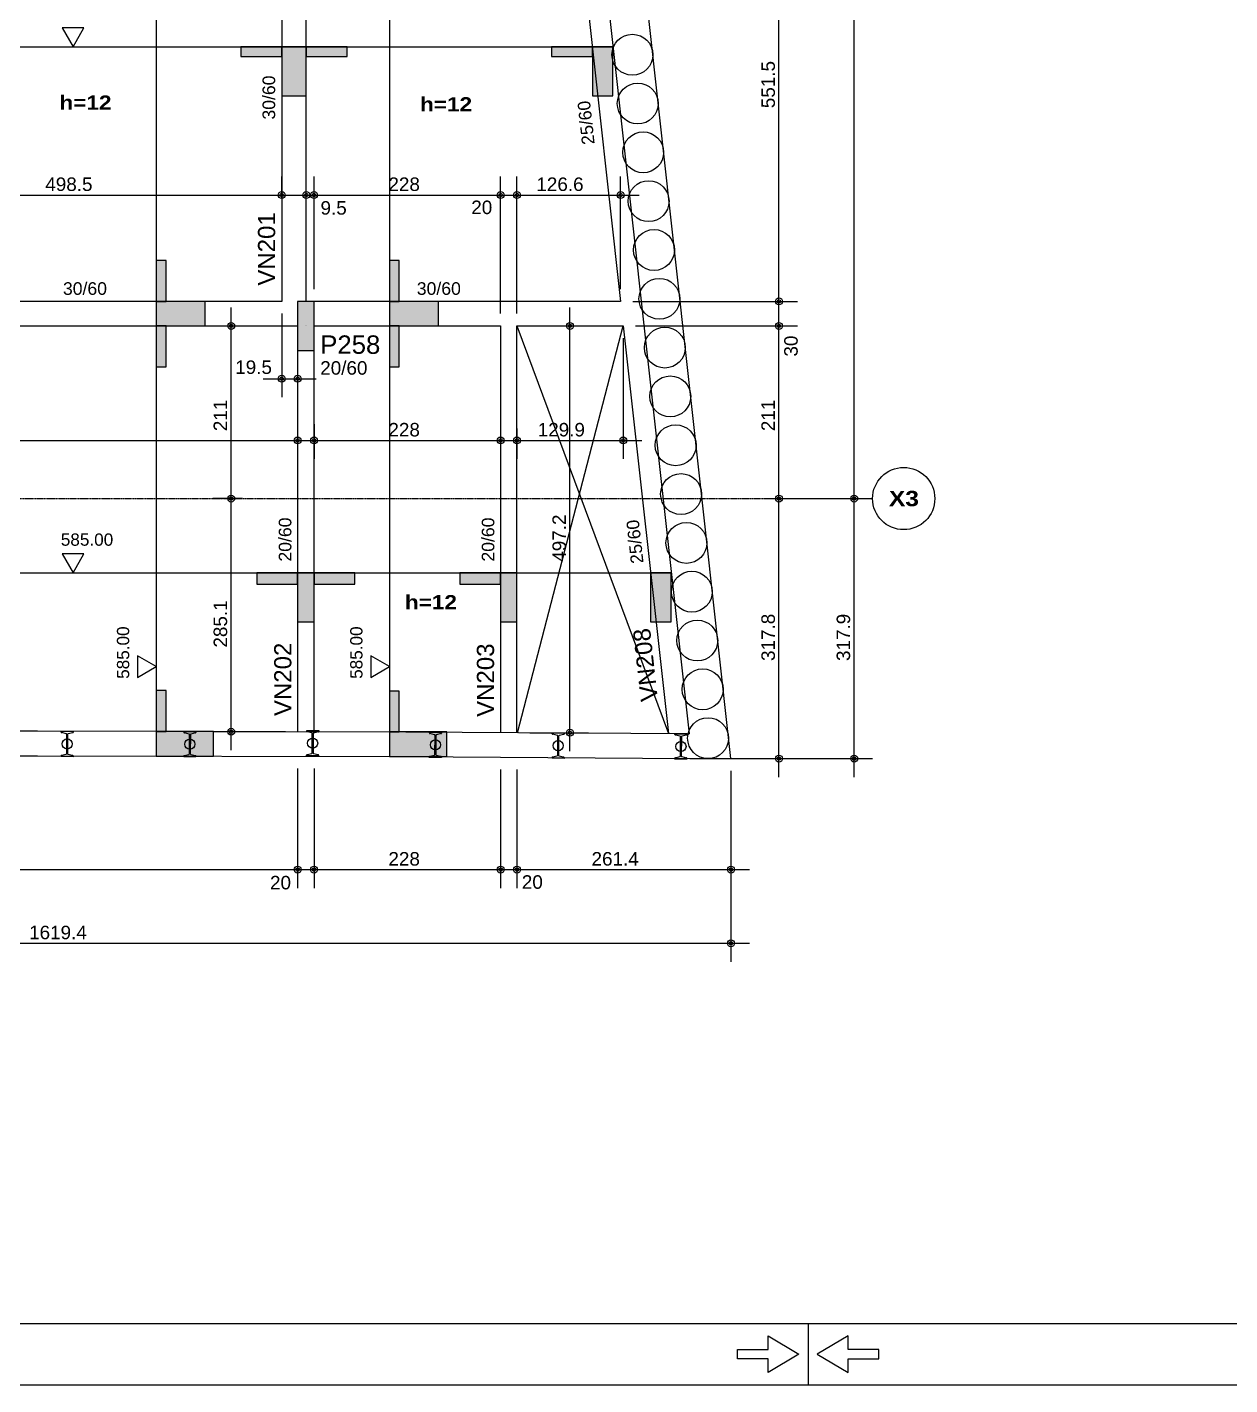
# Model space of a CAD drawing. Extents: x 0 to 13080, y 0 to 6750.
# Drawn here: x 7963 to 9433, y 0 to 1659 of the extents above; entities that cross this region are included whole.
import ezdxf

# ---------------------------------------------------------------- set-up
doc = ezdxf.new("R2010")
doc.units = 0
doc.header["$MEASUREMENT"] = 0
doc.linetypes.add('ESTILO_TQS_0007', pattern=[2.1, 1.5, -0.2, 0.2, -0.2])
for name, color, linetype in [('MTH-179', 1, 'CONTINUOUS'), ('MTH-202', 1, 'CONTINUOUS'), ('MTH-224', 4, 'CONTINUOUS'), ('MTH-230', 1, 'CONTINUOUS'), ('MTH-231', 1, 'CONTINUOUS'), ('MTH-242', 1, 'CONTINUOUS'), ('MTH-COTAS7', 31, 'CONTINUOUS'), ('MTH-DIM-PILAR', 3, 'CONTINUOUS'), ('MTH-DIM-VIGA', 3, 'CONTINUOUS'), ('MTH-EIXO-214', 4, 'CONTINUOUS'), ('MTH-EIXO-215', 1, 'CONTINUOUS'), ('MTH-FACE-VIGA', 7, 'CONTINUOUS'), ('MTH-LINHA-CORTE', 5, 'CONTINUOUS'), ('MTH-LINHA-SEÇÃO', 16, 'CONTINUOUS'), ('MTH-MARGEM', 5, 'CONTINUOUS'), ('MTH-PILAR-SEGUE', 5, 'CONTINUOUS'), ('MTH-SIMB_COTA', 3, 'CONTINUOUS'), ('MTH-SOMBRA21', 150, 'CONTINUOUS'), ('MTH-SOMBRA25', 253, 'CONTINUOUS'), ('MTH-TIT1-VIGA', 5, 'CONTINUOUS'), ('MTH-TXT', 4, 'CONTINUOUS'), ('MTH-TXT-NEGRITO', 5, 'CONTINUOUS')]:
    doc.layers.add(name, color=color, linetype=linetype)
doc.styles.add('TQS_ARIAL', font='arial.ttf')
doc.styles.add('TQS_ARIAL_BLACK', font='ariblk.ttf')

msp = doc.modelspace()

# ---------------------------------------------------------------- linework, layer by layer
at = {"layer": 'MTH-179', "linetype": 'Continuous'}
for p, q in [((8917.504952, 75.003475), (8917.504952, 0.003475)), ((0.004952, 0.003475), (13080.004952, 0.003475))]:
    msp.add_line(p, q, dxfattribs=at)
for points in [[(8906.253853, 37.503475), (8868.753853, 15.003475), (8868.753853, 31.878475), (8831.253853, 31.878475), (8831.253853, 43.128475), (8868.753853, 43.128475), (8868.753853, 60.003475), (8906.253853, 37.503475)], [(8928.753853, 37.503475), (8966.253853, 15.003475), (8966.253853, 31.878475), (9003.753853, 31.878475), (9003.753853, 43.128475), (8966.253853, 43.128475), (8966.253853, 60.003475), (8928.753853, 37.503475)]]:
    msp.add_lwpolyline(points, dxfattribs=at)
at = {"layer": 'MTH-224', "linetype": 'Continuous'}
for points in [[(8006.109117, 1658.42588), (8019.358622, 1635.478175), (8032.606808, 1658.42588), (8006.109117, 1658.42588)], [(8006.109117, 1015.53517), (8019.358622, 992.587465), (8032.606808, 1015.53517), (8006.109117, 1015.53517)], [(8097.98964, 864.637978), (8120.937345, 877.887483), (8097.98964, 891.13567), (8097.98964, 864.637978)], [(8383.015619, 864.637978), (8405.963324, 877.887483), (8383.015619, 891.13567), (8383.015619, 864.637978)]]:
    msp.add_lwpolyline(points, dxfattribs=at)
at = {"layer": 'MTH-230', "linetype": 'Continuous'}
for p, q in [((8561.782865, 1294.235502), (8746.874726, 795.894961)), ((8562.318918, 797.042173), (8691.691557, 1294.235502))]:
    msp.add_line(p, q, dxfattribs=at)
msp.add_circle((9034.284341, 1083.235465), 38, dxfattribs=at)
at = {"layer": 'MTH-231', "linetype": 'Continuous'}
for p, q in [((8004.846664, 797.881253), (8004.85212, 798.816321)), ((8004.85212, 798.816321), (8019.53347, 798.730665)), ((8011.088456, 795.770095), (8005.441109, 797.123046)), ((8018.924763, 797.044377), (8013.262015, 795.757413)), ((8019.53347, 798.730665), (8019.528015, 797.795596)), ((8154.847271, 797.562046), (8154.852727, 798.497114)), ((8154.852727, 798.497114), (8169.534077, 798.411458)), ((8161.089063, 795.450888), (8155.441716, 796.803839)), ((8168.92537, 796.72517), (8163.262622, 795.438206)), ((8169.534077, 798.411458), (8169.528622, 797.476389)), ((8304.856875, 798.826129), (8304.862331, 799.761197)), ((8304.862331, 799.761197), (8319.543681, 799.675541)), ((8311.098667, 796.714971), (8305.45132, 798.067922)), ((8318.934974, 797.989253), (8313.272226, 796.702289)), ((8319.543681, 799.675541), (8319.538226, 798.740472)), ((8454.847645, 796.775538), (8454.853101, 797.710606)), ((8454.853101, 797.710606), (8469.534451, 797.62495)), ((8469.534451, 797.62495), (8469.528996, 796.689881)), ((8604.844759, 795.841442), (8604.850215, 796.77651)), ((8604.850215, 796.77651), (8619.531565, 796.690854)), ((8619.531565, 796.690854), (8619.52611, 795.755785)), ((8011.545955, 771.539893), (8011.6829, 795.011888)), ((8012.658764, 795.006194), (8012.521827, 771.535626)), ((8161.546562, 771.220686), (8161.683507, 794.692681)), ((8162.659371, 794.686987), (8162.522434, 771.216419)), ((8311.556166, 772.484769), (8311.693111, 795.956764)), ((8312.668975, 795.95107), (8312.532038, 772.480502)), ((8461.089437, 794.66438), (8455.44209, 796.017331)), ((8461.546936, 770.434178), (8461.683881, 793.906173)), ((8462.659745, 793.900479), (8462.522808, 770.429911)), ((8468.925744, 795.938662), (8463.262996, 794.651698)), ((8611.086551, 793.730284), (8605.439204, 795.083235)), ((8611.54405, 769.500082), (8611.680995, 792.972077)), ((8612.656859, 792.966383), (8612.519922, 769.495815)), ((8618.922858, 795.004566), (8613.26011, 793.717602)), ((8754.841856, 794.904454), (8754.847312, 795.839522)), ((8754.847312, 795.839522), (8769.528662, 795.753866)), ((8761.083648, 792.793296), (8755.436301, 794.146247)), ((8761.541147, 768.563094), (8761.678092, 792.035089)), ((8762.653956, 792.029395), (8762.517019, 768.558827)), ((8768.919955, 794.067578), (8763.257207, 792.780614)), ((8769.528662, 795.753866), (8769.523207, 794.818797)), ((8004.671257, 767.816849), (8004.676713, 768.751917)), ((8019.352607, 767.731192), (8004.671257, 767.816849)), ((8005.279964, 769.503136), (8010.942713, 770.7901)), ((8013.116272, 770.777419), (8018.763618, 769.424467)), ((8019.358063, 768.66626), (8019.352607, 767.731192)), ((8154.671864, 767.497642), (8154.67732, 768.43271)), ((8169.353214, 767.411985), (8154.671864, 767.497642)), ((8155.280571, 769.183929), (8160.94332, 770.470893)), ((8163.116879, 770.458212), (8168.764225, 769.10526)), ((8169.35867, 768.347053), (8169.353214, 767.411985)), ((8304.681468, 768.761725), (8304.686924, 769.696793)), ((8319.362818, 768.676068), (8304.681468, 768.761725)), ((8305.290175, 770.448012), (8310.952924, 771.734976)), ((8313.126483, 771.722295), (8318.773829, 770.369343)), ((8319.368274, 769.611136), (8319.362818, 768.676068)), ((8454.672238, 766.711134), (8454.677694, 767.646202)), ((8469.353588, 766.625477), (8454.672238, 766.711134)), ((8455.280945, 768.397421), (8460.943694, 769.684385)), ((8463.117253, 769.671704), (8468.764599, 768.318752)), ((8469.359044, 767.560545), (8469.353588, 766.625477)), ((8604.669352, 765.777038), (8604.674808, 766.712106)), ((8619.350702, 765.691381), (8604.669352, 765.777038)), ((8605.278059, 767.463325), (8610.940808, 768.750289)), ((8613.114367, 768.737608), (8618.761713, 767.384656)), ((8619.356158, 766.626449), (8619.350702, 765.691381)), ((8754.666449, 764.84005), (8754.671905, 765.775118)), ((8769.347799, 764.754393), (8754.666449, 764.84005)), ((8755.275156, 766.526337), (8760.937905, 767.813301)), ((8763.111464, 767.80062), (8768.75881, 766.447668)), ((8769.353255, 765.689461), (8769.347799, 764.754393))]:
    msp.add_line(p, q, dxfattribs=at)
for centre in [(8012.102364, 783.273757), (8162.102971, 782.95455), (8312.112575, 784.218633), (8462.103345, 782.168042), (8612.100459, 781.233946), (8762.097556, 780.296958)]:
    msp.add_circle(centre, 6.2, dxfattribs=at)
for centre, radius, start, end in [((8005.621674, 797.87674), 0.775021, 179.666352, 256.527493), ((8018.753007, 797.800127), 0.775021, 282.803943, 359.665084), ((8155.622281, 797.557533), 0.775021, 179.666352, 256.527493), ((8168.753614, 797.48092), 0.775021, 282.803943, 359.665084), ((8305.631885, 798.821616), 0.775021, 179.666352, 256.527493), ((8310.918103, 795.961277), 0.775021, 359.666352, 76.527493), ((8313.443984, 795.94654), 0.775021, 102.803943, 179.665084), ((8318.763218, 798.745003), 0.775021, 282.803943, 359.665084), ((8455.622655, 796.771025), 0.775021, 179.666352, 256.527493), ((8468.753988, 796.694412), 0.775021, 282.803943, 359.665084), ((8010.907892, 795.016401), 0.775021, 359.666352, 76.527493), ((8013.433773, 795.001664), 0.775021, 102.803943, 179.665084), ((8160.908499, 794.697194), 0.775021, 359.666352, 76.527493), ((8163.43438, 794.682457), 0.775021, 102.803943, 179.665084), ((8460.908873, 793.910686), 0.775021, 359.666352, 76.527493), ((8463.434754, 793.895949), 0.775021, 102.803943, 179.665084), ((8605.619769, 795.836929), 0.775021, 179.666352, 256.527493), ((8610.905987, 792.97659), 0.775021, 359.666352, 76.527493), ((8613.431868, 792.961853), 0.775021, 102.803943, 179.665084), ((8618.751102, 795.760316), 0.775021, 282.803943, 359.665084), ((8755.616866, 794.899941), 0.775021, 179.666352, 256.527493), ((8760.903084, 792.039602), 0.775021, 359.666352, 76.527493), ((8763.428965, 792.024865), 0.775021, 102.803943, 179.665084), ((8768.748199, 794.823328), 0.775021, 282.803943, 359.665084), ((8005.451722, 768.747387), 0.775021, 102.803943, 179.665084), ((8010.770953, 771.545853), 0.775025, 282.804082, 359.770246), ((8013.296836, 771.531113), 0.775021, 179.666352, 256.527493), ((8018.583055, 768.670773), 0.775021, 359.666352, 76.527493), ((8155.452329, 768.42818), 0.775021, 102.803943, 179.665084), ((8160.77156, 771.226646), 0.775025, 282.804082, 359.770246), ((8163.297443, 771.211906), 0.775021, 179.666352, 256.527493), ((8168.583662, 768.351566), 0.775021, 359.666352, 76.527493), ((8305.461933, 769.692263), 0.775021, 102.803943, 179.665084), ((8310.781164, 772.490729), 0.775025, 282.804082, 359.770246), ((8313.307047, 772.475989), 0.775021, 179.666352, 256.527493), ((8318.593266, 769.615649), 0.775021, 359.666352, 76.527493), ((8455.452703, 767.641672), 0.775021, 102.803943, 179.665084), ((8460.771934, 770.440138), 0.775025, 282.804082, 359.770246), ((8463.297817, 770.425398), 0.775021, 179.666352, 256.527493), ((8468.584036, 767.565058), 0.775021, 359.666352, 76.527493), ((8605.449817, 766.707576), 0.775021, 102.803943, 179.665084), ((8610.769048, 769.506042), 0.775025, 282.804082, 359.770246), ((8613.294931, 769.491302), 0.775021, 179.666352, 256.527493), ((8618.58115, 766.630962), 0.775021, 359.666352, 76.527493), ((8755.446914, 765.770588), 0.775021, 102.803943, 179.665084), ((8760.766145, 768.569054), 0.775025, 282.804082, 359.770246), ((8763.292028, 768.554314), 0.775021, 179.666352, 256.527493), ((8768.578247, 765.693974), 0.775021, 359.666352, 76.527493)]:
    msp.add_arc(centre, radius, start, end, dxfattribs=at)
at = {"layer": 'MTH-242', "linetype": 'Continuous'}
for p, q in [((8303.782865, 1294.235467), (8303.782865, 1294.235467)), ((8304.102748, 1294.235501), (8304.102748, 1294.235501))]:
    msp.add_line(p, q, dxfattribs=at)
at = {"layer": 'MTH-COTAS7', "linetype": 'Continuous'}
for p, q in [((8973.784341, 1060.735465), (8973.784341, 2538.235465)), ((8881.8483, 1301.735502), (8881.8483, 1898.235539)), ((8274.282195, 1450.673639), (8274.282195, 1476.735502)), ((8304.282195, 1370.615556), (8304.282195, 1476.735502)), ((8313.782865, 1339.235502), (8313.782865, 1476.735502)), ((8313.782865, 1339.235502), (8313.782865, 1476.735502)), ((8541.782865, 1309.235502), (8541.782865, 1476.735502)), ((8541.782865, 1309.235502), (8541.782865, 1476.735502)), ((8561.782865, 1309.235502), (8561.782865, 1476.735502)), ((8561.782865, 1309.235502), (8561.782865, 1476.735502)), ((8688.369682, 1339.235502), (8688.369682, 1476.735502)), ((7753.282195, 1454.235502), (8296.782195, 1454.235502)), ((8281.782195, 1454.235502), (8336.282865, 1454.235502)), ((8291.282865, 1454.235502), (8564.282865, 1454.235502)), ((8519.282865, 1454.235502), (8584.282865, 1454.235502)), ((8539.282865, 1454.235502), (8710.869682, 1454.235502)), ((8881.8483, 1271.735502), (8881.8483, 1346.735502)), ((8212.541515, 1060.735465), (8212.541515, 1316.735502)), ((8626.549564, 774.544127), (8626.549564, 1316.735502)), ((8703.369682, 1324.235502), (8904.3483, 1324.235502)), ((8703.369682, 1324.235502), (8904.3483, 1324.235502)), ((8881.8483, 1060.735465), (8881.8483, 1316.735502)), ((8274.282195, 1309.235502), (8274.282195, 1207.251337)), ((8195.937345, 1294.235502), (8235.041515, 1294.235502)), ((8576.782865, 1294.235502), (8649.049564, 1294.235502)), ((8691.691557, 1279.235502), (8691.691557, 1131.735502)), ((8706.691779, 1294.235502), (8904.3483, 1294.235502)), ((8706.691779, 1294.235502), (8904.3483, 1294.235502)), ((8293.782865, 1249.235501), (8293.782865, 1207.251337)), ((8251.782195, 1229.751337), (8316.282865, 1229.751337)), ((8313.782865, 1174.091893), (8313.782865, 1131.735502)), ((8561.782865, 1168.851939), (8561.782865, 1131.735502)), ((7541.282865, 1154.235502), (8316.282865, 1154.235502)), ((8291.282865, 1154.235502), (8564.282865, 1154.235502)), ((8293.782865, 1159.420022), (8293.782865, 1131.735502)), ((8539.282865, 1154.235502), (8714.191557, 1154.235502)), ((8541.782865, 1160.992008), (8541.782865, 1131.735502)), ((8212.541515, 775.673757), (8212.541515, 1105.735465)), ((8881.8483, 742.919155), (8881.8483, 1105.735465)), ((8973.784341, 742.876399), (8973.784341, 1105.735465)), ((8226.451445, 1083.235465), (8190.041515, 1083.235465)), ((8226.451445, 1083.235465), (8190.041515, 1083.235465)), ((8870.885995, 1083.235465), (8904.3483, 1083.235465)), ((8870.885995, 1083.235465), (8904.3483, 1083.235465)), ((8908.454199, 1083.235465), (8996.284341, 1083.235465)), ((8908.454199, 1083.235465), (8996.284341, 1083.235465)), ((8278.782865, 798.173757), (8190.041515, 798.173757)), ((8577.319426, 797.044127), (8649.049564, 797.044127)), ((8810.276455, 765.376399), (8996.284341, 765.376399)), ((8838.192579, 765.419155), (8904.3483, 765.419155)), ((8293.782865, 753.17429), (8293.782865, 607.214632)), ((8313.782865, 753.131729), (8313.782865, 607.214632)), ((8541.782865, 752.169603), (8541.782865, 607.214632)), ((8541.782865, 752.169603), (8541.782865, 607.214632)), ((8561.782865, 752.045056), (8561.782865, 607.214632)), ((8561.782865, 752.045056), (8561.782865, 607.214632)), ((8823.192579, 750.419155), (8823.192579, 517.214632)), ((8823.192579, 750.419155), (8823.192579, 607.214632)), ((8293.782865, 738.17429), (8293.782865, 607.214632)), ((8313.782865, 738.131729), (8313.782865, 607.214632)), ((7541.282865, 629.714632), (8316.282865, 629.714632)), ((8271.282865, 629.714632), (8336.282865, 629.714632)), ((8291.282865, 629.714632), (8564.282865, 629.714632)), ((8519.282865, 629.714632), (8584.282865, 629.714632)), ((8539.282865, 629.714632), (8845.692579, 629.714632)), ((7181.282195, 539.714632), (8845.692579, 539.714632))]:
    msp.add_line(p, q, dxfattribs=at)
at = {"layer": 'MTH-EIXO-214', "linetype": 'ESTILO_TQS_0007'}
msp.add_line((673.355745, 1083.235465), (8996.284341, 1083.235465), dxfattribs=at)
at = {"layer": 'MTH-EIXO-215', "linetype": 'Continuous'}
for p, q in [((8823.192579, 765.419155), (8454.287119, 4096.89532)), ((8772.852252, 765.732643), (8823.192579, 765.419155))]:
    msp.add_line(p, q, dxfattribs=at)
at = {"layer": 'MTH-FACE-VIGA', "linetype": 'Continuous'}
for p, q in [((8409.818791, 4066.895281), (8772.044914, 795.738231)), ((8627.298962, 1875.735539), (8688.369682, 1324.235502)), ((8691.691557, 1294.235502), (8746.874753, 795.894958)), ((8769.527898, 795.753904), (8772.044914, 795.738231))]:
    msp.add_line(p, q, dxfattribs=at)
for points in [[(8274.282195, 1875.735539), (8274.282195, 1324.235502)], [(8304.282195, 1324.235502), (8304.282195, 1875.735539)], [(8274.282195, 1324.235502), (7775.782195, 1324.235502)], [(8551.782865, 1324.235502), (8314.102748, 1324.235502)], [(8688.369682, 1324.235502), (8551.782865, 1324.235502)], [(7763.282195, 1294.235502), (8289.282195, 1294.235502)], [(8289.282195, 1294.235502), (8294.102748, 1294.235502)], [(8314.102748, 1294.235502), (8541.782865, 1294.235502)], [(8541.782865, 1294.235502), (8541.782865, 797.170045)], [(8561.782865, 1294.235502), (8691.691779, 1294.235502)], [(8561.782865, 797.045511), (8561.782865, 1294.235502)], [(8293.782865, 1264.235501), (8293.782865, 798.173757)], [(8313.782865, 798.131208), (8313.782865, 1264.235501)]]:
    msp.add_lwpolyline(points, dxfattribs=at)
for centre in [(8702.777415, 1625.732591), (8709.384519, 1566.066384), (8715.991623, 1506.400178), (8722.598728, 1446.733971), (8729.205832, 1387.067765), (8735.812936, 1327.401558), (8742.420041, 1267.735352), (8749.027145, 1208.069145), (8755.634249, 1148.402938), (8762.241354, 1088.736732), (8768.845573, 1029.070206), (8775.455562, 969.404319), (8782.062667, 909.738112), (8788.669771, 850.071905), (8795.276455, 790.376399)]:
    msp.add_circle(centre, 25, dxfattribs=at)
at = {"layer": 'MTH-LINHA-CORTE', "linetype": 'Continuous'}
for p, q in [((7975.923882, 798.850773), (7525.699607, 799.808439)), ((8425.988089, 797.893021), (7975.923882, 798.850773)), ((8769.527898, 795.753904), (8425.988089, 797.893021)), ((7525.795834, 769.808593), (7975.86007, 768.850841)), ((7975.86007, 768.850841), (8425.924248, 767.893089)), ((8425.924248, 767.893089), (8772.852252, 765.732643))]:
    msp.add_line(p, q, dxfattribs=at)
at = {"layer": 'MTH-LINHA-SEÇÃO', "linetype": 'Continuous'}
for p, q in [((8120.937345, 4066.895038), (8120.937345, 768.542111)), ((8405.963324, 2902.735538), (8405.963324, 767.935566)), ((1085.927134, 1635.478175), (8679.057644, 1635.478175)), ((1085.927134, 992.587465), (8750.247429, 992.587465))]:
    msp.add_line(p, q, dxfattribs=at)
for points in [[(8274.282195, 1623.478175), (8274.282195, 1635.478175), (8224.282195, 1635.478175), (8224.282195, 1623.478175), (8274.282195, 1623.478175)], [(8304.282195, 1635.478175), (8274.282195, 1635.478175), (8274.282195, 1575.478175), (8304.282195, 1575.478175), (8304.282195, 1635.478175)], [(8354.282195, 1623.478175), (8354.282195, 1635.478175), (8304.282195, 1635.478175), (8304.282195, 1623.478175), (8354.282195, 1623.478175)], [(8653.903815, 1623.478175), (8653.903815, 1635.478175), (8603.903815, 1635.478175), (8603.903815, 1623.478175), (8653.903815, 1623.478175)], [(8678.903815, 1635.478175), (8653.903815, 1635.478175), (8653.903815, 1575.478175), (8678.903815, 1575.478175), (8678.903815, 1635.478175)], [(8132.937345, 1374.235539), (8120.937345, 1374.235539), (8120.937345, 1324.235539), (8132.937345, 1324.235539), (8132.937345, 1374.235539)], [(8417.963324, 1374.235539), (8405.963324, 1374.235539), (8405.963324, 1324.235539), (8417.963324, 1324.235539), (8417.963324, 1374.235539)], [(8120.937345, 1324.235539), (8120.937345, 1294.235539), (8180.937345, 1294.235539), (8180.937345, 1324.235539), (8120.937345, 1324.235539)], [(8405.963324, 1324.235539), (8405.963324, 1294.235539), (8465.963324, 1294.235539), (8465.963324, 1324.235539), (8405.963324, 1324.235539)], [(8132.937345, 1294.235539), (8120.937345, 1294.235539), (8120.937345, 1244.235539), (8132.937345, 1244.235539), (8132.937345, 1294.235539)], [(8417.963324, 1294.235539), (8405.963324, 1294.235539), (8405.963324, 1244.235539), (8417.963324, 1244.235539), (8417.963324, 1294.235539)], [(8293.782865, 992.587502), (8243.782865, 992.587502), (8243.782865, 978.587502), (8293.782865, 978.587502), (8293.782865, 992.587502)], [(8313.782865, 992.587502), (8293.782865, 992.587502), (8293.782865, 932.587502), (8313.782865, 932.587502), (8313.782865, 992.587502)], [(8363.782865, 992.587502), (8313.782865, 992.587502), (8313.782865, 978.587502), (8363.782865, 978.587502), (8363.782865, 992.587502)], [(8541.782865, 992.587502), (8492.102748, 992.587502), (8492.102748, 978.587502), (8541.782865, 978.587502), (8541.782865, 992.587502)], [(8561.782865, 992.587502), (8541.782865, 992.587502), (8541.782865, 932.587502), (8561.782865, 932.587502), (8561.782865, 992.587502)], [(8750.094123, 992.587465), (8725.094123, 992.587465), (8725.094123, 932.587465), (8750.094123, 932.587465), (8750.094123, 992.587465)], [(8132.937345, 848.542111), (8120.937345, 848.542111), (8120.937345, 798.542111), (8132.937345, 798.542111), (8132.937345, 848.542111)], [(8417.963324, 847.935567), (8405.963324, 847.935567), (8405.963324, 797.935567), (8417.963324, 797.935567), (8417.963324, 847.935567)], [(8120.937345, 798.542111), (8120.937345, 768.542111), (8190.937345, 768.542111), (8190.937345, 798.542111), (8120.937345, 798.542111)], [(8405.963324, 797.935567), (8405.963324, 767.935567), (8475.963324, 767.935567), (8475.963324, 797.935567), (8405.963324, 797.935567)]]:
    msp.add_lwpolyline(points, dxfattribs=at)
at = {"layer": 'MTH-MARGEM', "linetype": 'Continuous'}
msp.add_line((262.504952, 75.003475), (13005.004952, 75.003475), dxfattribs=at)
at = {"layer": 'MTH-PILAR-SEGUE', "linetype": 'Continuous'}
msp.add_lwpolyline([(8293.782865, 1264.235501), (8313.782865, 1264.235501), (8313.782865, 1324.235501), (8293.782865, 1324.235501), (8293.782865, 1264.235501)], dxfattribs=at)
at = {"layer": 'MTH-SIMB_COTA', "linetype": 'Continuous'}
for centre, radius in [((8274.282195, 1454.235502), 4.200001), ((8274.282195, 1454.235502), 2.1), ((8304.282195, 1454.235502), 4.200001), ((8304.282195, 1454.235502), 2.1), ((8313.782865, 1454.235502), 4.200001), ((8313.782865, 1454.235502), 4.200001), ((8313.782865, 1454.235502), 2.1), ((8313.782865, 1454.235502), 2.1), ((8541.782865, 1454.235502), 4.200001), ((8541.782865, 1454.235502), 4.200001), ((8541.782865, 1454.235502), 2.1), ((8541.782865, 1454.235502), 2.1), ((8561.782865, 1454.235502), 4.200001), ((8561.782865, 1454.235502), 4.200001), ((8561.782865, 1454.235502), 2.1), ((8561.782865, 1454.235502), 2.1), ((8688.369682, 1454.235502), 4.200001), ((8688.369682, 1454.235502), 2.1), ((8881.8483, 1324.235502), 4.200001), ((8881.8483, 1324.235502), 4.200001), ((8881.8483, 1324.235502), 2.1), ((8881.8483, 1324.235502), 2.1), ((8212.541515, 1294.235502), 4.200001), ((8212.541515, 1294.235502), 2.1), ((8626.549564, 1294.235502), 4.200001), ((8626.549564, 1294.235502), 2.1), ((8881.8483, 1294.235502), 4.200001), ((8881.8483, 1294.235502), 4.200001), ((8881.8483, 1294.235502), 2.1), ((8881.8483, 1294.235502), 2.1), ((8274.282195, 1229.751337), 4.200001), ((8274.282195, 1229.751337), 2.1), ((8293.782865, 1229.751337), 4.200001), ((8293.782865, 1229.751337), 2.1), ((8293.782865, 1154.235502), 4.200001), ((8293.782865, 1154.235502), 2.1), ((8313.782865, 1154.235502), 4.200001), ((8313.782865, 1154.235502), 2.1), ((8541.782865, 1154.235502), 4.200001), ((8541.782865, 1154.235502), 2.1), ((8561.782865, 1154.235502), 4.200001), ((8561.782865, 1154.235502), 2.1), ((8691.691557, 1154.235502), 4.200001), ((8691.691557, 1154.235502), 2.1), ((8212.541515, 1083.235465), 4.200001), ((8212.541515, 1083.235465), 4.200001), ((8212.541515, 1083.235465), 2.1), ((8212.541515, 1083.235465), 2.1), ((8881.8483, 1083.235465), 4.200001), ((8881.8483, 1083.235465), 4.200001), ((8881.8483, 1083.235465), 2.1), ((8881.8483, 1083.235465), 2.1), ((8973.784341, 1083.235465), 4.200001), ((8973.784341, 1083.235465), 4.200001), ((8973.784341, 1083.235465), 2.1), ((8973.784341, 1083.235465), 2.1), ((8212.541515, 798.173757), 4.200001), ((8212.541515, 798.173757), 2.1), ((8626.549564, 797.044127), 4.200001), ((8626.549564, 797.044127), 2.1), ((8881.8483, 765.419155), 4.200001), ((8881.8483, 765.419155), 2.1), ((8973.784341, 765.376399), 4.200001), ((8973.784341, 765.376399), 2.1), ((8293.782865, 629.714632), 4.200001), ((8293.782865, 629.714632), 4.200001), ((8293.782865, 629.714632), 2.1), ((8293.782865, 629.714632), 2.1), ((8313.782865, 629.714632), 4.200001), ((8313.782865, 629.714632), 4.200001), ((8313.782865, 629.714632), 2.1), ((8313.782865, 629.714632), 2.1), ((8541.782865, 629.714632), 4.200001), ((8541.782865, 629.714632), 4.200001), ((8541.782865, 629.714632), 2.1), ((8541.782865, 629.714632), 2.1), ((8561.782865, 629.714632), 4.200001), ((8561.782865, 629.714632), 4.200001), ((8561.782865, 629.714632), 2.1), ((8561.782865, 629.714632), 2.1), ((8823.192579, 629.714632), 4.200001), ((8823.192579, 629.714632), 2.1), ((8823.192579, 539.714632), 4.200001), ((8823.192579, 539.714632), 2.1)]:
    msp.add_circle(centre, radius, dxfattribs=at)
at = {"layer": 'MTH-SOMBRA21', "linetype": 'Continuous'}
for points in [[(8274.282195, 1623.478175), (8274.282195, 1635.478175), (8224.282195, 1635.478175)], [(8274.282195, 1623.478175), (8224.282195, 1635.478175), (8224.282195, 1623.478175)], [(8304.282195, 1635.478175), (8274.282195, 1635.478175), (8274.282195, 1575.478175)], [(8304.282195, 1635.478175), (8274.282195, 1575.478175), (8304.282195, 1575.478175)], [(8354.282195, 1623.478175), (8354.282195, 1635.478175), (8304.282195, 1635.478175)], [(8354.282195, 1623.478175), (8304.282195, 1635.478175), (8304.282195, 1623.478175)], [(8304.282195, 1635.478175), (8304.282195, 1575.478175), (8304.282195, 1635.478175)], [(8653.903815, 1623.478175), (8653.903815, 1635.478175), (8603.903815, 1635.478175)], [(8653.903815, 1623.478175), (8603.903815, 1635.478175), (8603.903815, 1623.478175)], [(8678.903815, 1635.478175), (8653.903815, 1635.478175), (8653.903815, 1575.478175)], [(8678.903815, 1635.478175), (8653.903815, 1575.478175), (8678.903815, 1575.478175)], [(8678.903815, 1635.478175), (8678.903815, 1575.478175), (8678.903815, 1635.478175)], [(8274.282195, 1623.478175), (8224.282195, 1623.478175), (8274.282195, 1623.478175)], [(8354.282195, 1623.478175), (8304.282195, 1623.478175), (8354.282195, 1623.478175)], [(8653.903815, 1623.478175), (8603.903815, 1623.478175), (8653.903815, 1623.478175)], [(8132.937345, 1374.235539), (8120.937345, 1374.235539), (8120.937345, 1324.235539)], [(8132.937345, 1374.235539), (8120.937345, 1324.235539), (8132.937345, 1324.235539)], [(8132.937345, 1374.235539), (8132.937345, 1324.235539), (8132.937345, 1374.235539)], [(8417.963324, 1374.235539), (8405.963324, 1374.235539), (8405.963324, 1324.235539)], [(8417.963324, 1374.235539), (8405.963324, 1324.235539), (8417.963324, 1324.235539)], [(8417.963324, 1374.235539), (8417.963324, 1324.235539), (8417.963324, 1374.235539)], [(8120.937345, 1324.235539), (8120.937345, 1294.235539), (8180.937345, 1294.235539)], [(8120.937345, 1324.235539), (8180.937345, 1294.235539), (8180.937345, 1324.235539)], [(8120.937345, 1324.235539), (8180.937345, 1324.235539), (8120.937345, 1324.235539)], [(8405.963324, 1324.235539), (8405.963324, 1294.235539), (8465.963324, 1294.235539)], [(8405.963324, 1324.235539), (8465.963324, 1294.235539), (8465.963324, 1324.235539)], [(8405.963324, 1324.235539), (8465.963324, 1324.235539), (8405.963324, 1324.235539)], [(8132.937345, 1294.235539), (8120.937345, 1294.235539), (8120.937345, 1244.235539)], [(8132.937345, 1294.235539), (8120.937345, 1244.235539), (8132.937345, 1244.235539)], [(8132.937345, 1294.235539), (8132.937345, 1244.235539), (8132.937345, 1294.235539)], [(8417.963324, 1294.235539), (8405.963324, 1294.235539), (8405.963324, 1244.235539)], [(8417.963324, 1294.235539), (8405.963324, 1244.235539), (8417.963324, 1244.235539)], [(8417.963324, 1294.235539), (8417.963324, 1244.235539), (8417.963324, 1294.235539)], [(8293.782865, 992.587502), (8243.782865, 992.587502), (8243.782865, 978.587502)], [(8293.782865, 992.587502), (8243.782865, 978.587502), (8293.782865, 978.587502)], [(8313.782865, 992.587502), (8293.782865, 992.587502), (8293.782865, 932.587502)], [(8313.782865, 992.587502), (8293.782865, 932.587502), (8313.782865, 932.587502)], [(8293.782865, 992.587502), (8293.782865, 978.587502), (8293.782865, 992.587502)], [(8313.782865, 992.587502), (8313.782865, 932.587502), (8313.782865, 992.587502)], [(8363.782865, 992.587502), (8313.782865, 992.587502), (8313.782865, 978.587502)], [(8363.782865, 992.587502), (8313.782865, 978.587502), (8363.782865, 978.587502)], [(8363.782865, 992.587502), (8363.782865, 978.587502), (8363.782865, 992.587502)], [(8541.782865, 992.587502), (8492.102748, 992.587502), (8492.102748, 978.587502)], [(8541.782865, 992.587502), (8492.102748, 978.587502), (8541.782865, 978.587502)], [(8561.782865, 992.587502), (8541.782865, 992.587502), (8541.782865, 932.587502)], [(8561.782865, 992.587502), (8541.782865, 932.587502), (8561.782865, 932.587502)], [(8541.782865, 992.587502), (8541.782865, 978.587502), (8541.782865, 992.587502)], [(8561.782865, 992.587502), (8561.782865, 932.587502), (8561.782865, 992.587502)], [(8750.094123, 992.587465), (8725.094123, 992.587465), (8725.094123, 932.587465)], [(8750.094123, 992.587465), (8725.094123, 932.587465), (8750.094123, 932.587465)], [(8750.094123, 992.587465), (8750.094123, 932.587465), (8750.094123, 992.587465)], [(8132.937345, 848.542111), (8120.937345, 848.542111), (8120.937345, 798.542111)], [(8132.937345, 848.542111), (8120.937345, 798.542111), (8132.937345, 798.542111)], [(8132.937345, 848.542111), (8132.937345, 798.542111), (8132.937345, 848.542111)], [(8417.963324, 847.935567), (8405.963324, 847.935567), (8405.963324, 797.935567)], [(8417.963324, 847.935567), (8405.963324, 797.935567), (8417.963324, 797.935567)], [(8417.963324, 847.935567), (8417.963324, 797.935567), (8417.963324, 847.935567)], [(8120.937345, 798.542111), (8120.937345, 768.542111), (8190.937345, 768.542111)], [(8120.937345, 798.542111), (8190.937345, 768.542111), (8190.937345, 798.542111)], [(8120.937345, 798.542111), (8190.937345, 798.542111), (8120.937345, 798.542111)], [(8405.963324, 797.935567), (8405.963324, 767.935567), (8475.963324, 767.935567)], [(8405.963324, 797.935567), (8475.963324, 767.935567), (8475.963324, 797.935567)], [(8405.963324, 797.935567), (8475.963324, 797.935567), (8405.963324, 797.935567)]]:
    msp.add_solid(points, dxfattribs=at)
at = {"layer": 'MTH-SOMBRA25', "linetype": 'Continuous'}
for points in [[(8293.782865, 1264.235501), (8313.782865, 1264.235501), (8313.782865, 1324.235501)], [(8293.782865, 1264.235501), (8313.782865, 1324.235501), (8293.782865, 1324.235501)], [(8293.782865, 1264.235501), (8293.782865, 1324.235501), (8293.782865, 1264.235501)]]:
    msp.add_solid(points, dxfattribs=at)

# ---------------------------------------------------------------- texts
at = {"layer": 'MTH-202', "linetype": 'Continuous', "style": 'TQS_ARIAL'}
msp.add_text('P258', height=22.5, dxfattribs=at).set_placement((8321.367721, 1260.151609))
at = {"layer": 'MTH-COTAS7', "linetype": 'Continuous', "style": 'TQS_ARIAL'}
for s, p in [('551.5', (8876.8983, 1560.38552)), ('30', (8904.768811, 1256.793881)), ('211', (8207.591515, 1165.635484)), ('211', (8876.8983, 1165.635484)), ('497.2', (8621.599564, 1006.039815)), ('285.1', (8207.591515, 901.104611)), ('317.8', (8876.8983, 884.72731)), ('317.9', (8968.834341, 884.705932))]:
    msp.add_text(s, height=16.5, rotation=90, dxfattribs=at).set_placement(p)
for s, p in [('498.5', (7985.432195, 1459.185502)), ('228', (8404.682865, 1459.185502)), ('126.6', (8585.476274, 1459.185502)), ('9.5', (8321.727933, 1430.261494)), ('20', (8505.924019, 1430.925214)), ('19.5', (8217.506038, 1235.567445)), ('228', (8404.682865, 1159.185502)), ('129.9', (8587.137211, 1159.185502)), ('228', (8404.682865, 634.664632)), ('261.4', (8652.887722, 634.664632)), ('20', (8260.014919, 605.596336)), ('20', (8567.709569, 606.316885)), ('1619.4', (7965.637387, 544.664632))]:
    msp.add_text(s, height=16.5, dxfattribs=at).set_placement(p)
at = {"layer": 'MTH-DIM-PILAR', "linetype": 'Continuous', "style": 'TQS_ARIAL'}
msp.add_text('20/60', height=16.5, dxfattribs=at).set_placement((8321.367721, 1234.651609))
at = {"layer": 'MTH-DIM-VIGA', "linetype": 'Continuous', "style": 'TQS_ARIAL'}
for s, rotation, p in [('30/60', 90, (8266.282195, 1546.478175)), ('25/60', 96.319062, (8656.75919, 1516.660125)), ('30/60', 360, (8006.984916, 1332.235539)), ('30/60', 360, (8439.356325, 1332.235539)), ('20/60', 90, (8286.102748, 1006.235465)), ('20/60', 90, (8534.102748, 1006.235465)), ('25/60', 96.319062, (8716.483625, 1004.574722))]:
    msp.add_text(s, height=15.4, rotation=rotation, dxfattribs=at).set_placement(p)
at = {"layer": 'MTH-TIT1-VIGA', "linetype": 'Continuous', "style": 'TQS_ARIAL'}
for s, rotation, p in [('VN201', 90, (8266.282195, 1343.485502)), ('VN208', 96.319062, (8734.098962, 836.559267)), ('VN202', 90, (8286.102748, 817.423757)), ('VN203', 90, (8533.782865, 816.420045))]:
    msp.add_text(s, height=21, rotation=rotation, dxfattribs=at).set_placement(p)
at = {"layer": 'MTH-TXT', "linetype": 'Continuous', "style": 'TQS_ARIAL'}
msp.add_text('585.00', height=15, dxfattribs=at).set_placement((8004.358622, 1025.587465))
for p in [(8087.937345, 862.887483), (8372.963324, 862.887483)]:
    msp.add_text('585.00', height=15, rotation=90, dxfattribs=at).set_placement(p)
at = {"layer": 'MTH-TXT-NEGRITO', "linetype": 'Continuous', "style": 'TQS_ARIAL_BLACK'}
for s, height, p in [('h=12', 17.25, (8002.714341, 1558.649786)), ('h=12', 17.25, (8443.303967, 1556.563771)), ('X3', 18.75, (9016.271079, 1073.930134)), ('h=12', 17.25, (8424.811797, 947.999168))]:
    msp.add_text(s, height=height, dxfattribs=at).set_placement(p)

doc.saveas('drawing.dxf')
